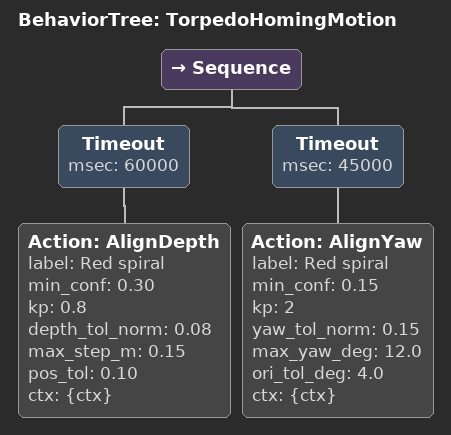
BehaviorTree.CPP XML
<root BTCPP_format="4" main_tree_to_execute="TorpedoHomingMotion">
  <BehaviorTree ID="TorpedoHomingMotion">
    <Sequence>

    <Timeout msec="60000">
      <Action ID="AlignDepth"
              label="Red spiral"
              min_conf="0.30"
              kp="0.8"
              depth_tol_norm="0.08"
              max_step_m="0.15"
              pos_tol="0.10"
              ctx="{ctx}"/>
    </Timeout>

      <!--
        2: Align yaw (rotation only, no pitch, no translation).
        P-controller yaws until the detection bbox is horizontally centred.
        Runs AFTER depth is aligned.
      -->
      <Timeout msec="45000">
        <Action ID="AlignYaw"
                label="Red spiral"
                min_conf="0.15"
                kp="2"
                yaw_tol_norm="0.15"
                max_yaw_deg="12.0"
                ori_tol_deg="4.0"
                ctx="{ctx}"/>
      </Timeout>

    </Sequence>
  </BehaviorTree>
</root>
